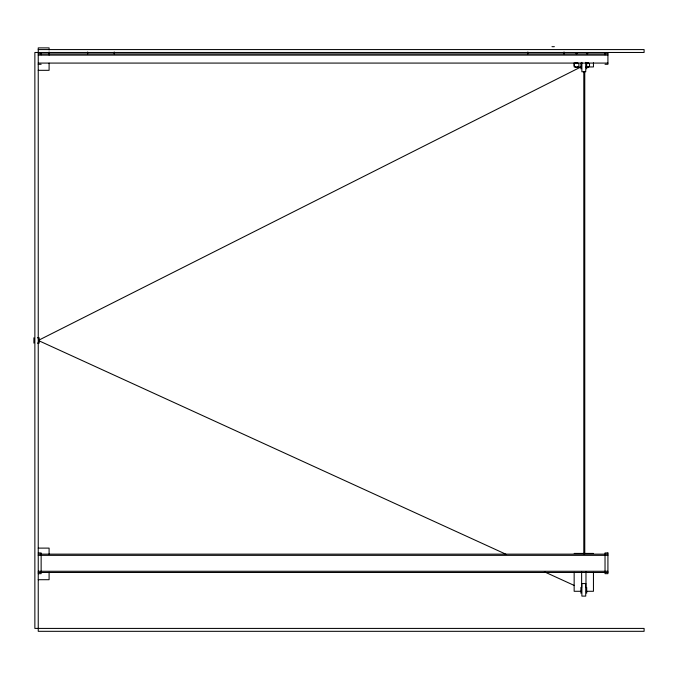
<?xml version="1.0" encoding="UTF-8"?>
<svg xmlns="http://www.w3.org/2000/svg" width="678" height="678" viewBox="0 0 678 678"><rect width="100%" height="100%" fill="white"/><g stroke="black" fill="none" stroke-linecap="round" stroke-linejoin="round"><path stroke-width="1.02" d="M39.188 339.975L580.97 66.927M551.968 46.68L554.375 46.68M38.239 49.579L644.1 49.579L644.1 52.469L34.866 52.469L34.866 628.421L644.1 628.421L644.1 631.32L38.239 631.32L38.239 47.892L49.096 47.892L49.096 49.926M38.239 52.715L41.138 52.715L41.138 54.816M575.961 53.681L577.173 53.681M586.58 53.681L587.784 53.681M38.239 53.918L607.92 53.918M38.239 55.121L607.92 55.121M38.239 63.079L607.92 63.079M38.239 64.291L41.138 64.291M605.03 64.291L607.92 64.291L607.92 52.715L605.03 52.715L605.03 54.816M581.266 66.944L574.156 66.944L574.156 62.842M586.343 66.944L593.453 66.944L593.453 62.842M38.239 70.317L49.096 70.317L49.096 63.181M37.434 337.797L39.205 337.797L39.205 343.102L37.434 343.102M38.239 548.112L49.096 548.112L49.096 554.426M38.239 552.934L41.138 552.934L41.138 573.673L38.239 573.673M574.156 553.418L593.453 553.418M38.239 554.138L607.92 554.138M38.239 555.341L607.92 555.341M38.239 571.266L607.92 571.266M38.239 572.469L607.92 572.469M38.239 579.707L49.096 579.707L49.096 572.334M581.266 591.284L574.156 591.284L574.156 572.351M586.343 591.284L593.453 591.284L593.453 572.351M39.205 340.89L505.864 554.206M544.358 571.8L574.181 585.436M586.699 63.079L586.699 68.868M586.699 587.419L586.699 593.208M585.978 571.927L585.978 587.657M585.733 62.359L585.733 71.766L581.877 71.766L581.877 62.359M584.767 71.851L584.767 553.816M583.8 71.851L583.8 553.816M581.631 571.927L581.631 587.657M580.91 63.079L580.91 68.868M580.91 587.419L580.91 593.208M564.028 51.986L564.028 53.918M527.848 51.986L527.848 53.918M114.218 51.986L114.218 53.918M87.682 51.986L87.682 53.918M49.096 51.969L49.096 55.028M33.9 337.797L33.9 343.102M587.801 62.681A2.415 2.415 0 0 1 589.411 65.936A2.415 2.415 0 0 1 585.978 67.105M585.978 62.927A2.415 2.415 0 0 1 586.555 62.681M588.182 62.715A3.856 3.856 0 0 1 586.182 62.715M577.19 62.681A2.415 2.415 0 0 1 578.546 66.393A2.415 2.415 0 0 1 574.597 66.393A2.415 2.415 0 0 1 575.944 62.681M577.563 62.715A3.856 3.856 0 0 1 575.571 62.715M607.92 552.934L605.03 552.934L605.03 573.673L607.92 573.673L607.92 552.934M585.733 583.563L581.877 583.563L581.877 596.106L585.733 596.106L585.733 583.563"/></g></svg>
